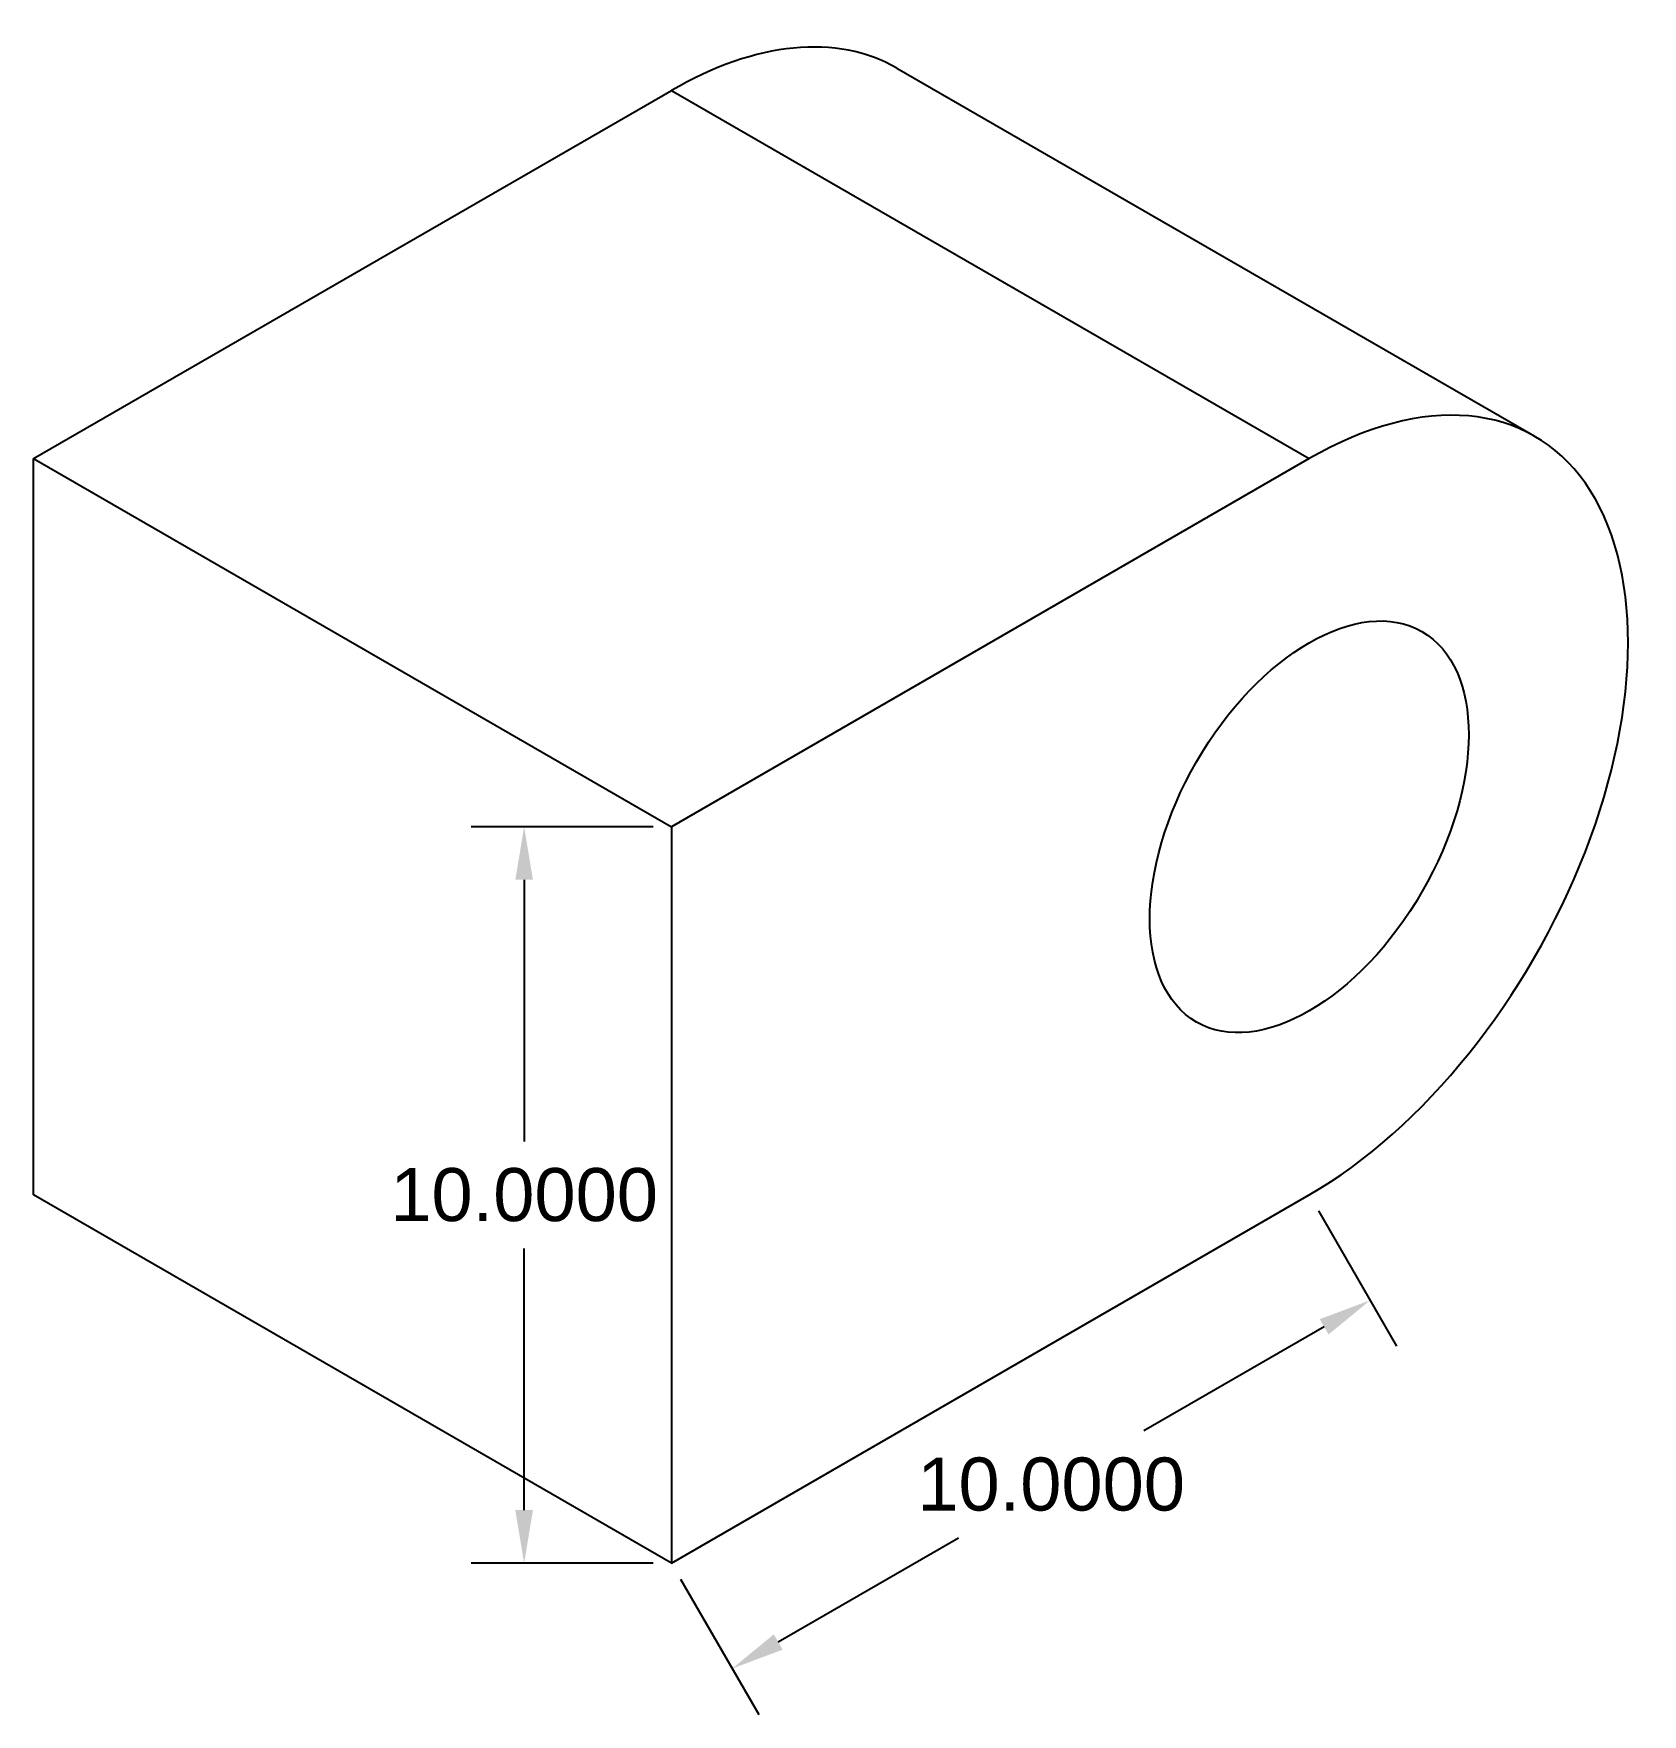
# Model space of a CAD drawing. Header units: millimetres. Extents: x 3689.8 to 3711.7, y 2186.9 to 2209.8.
import ezdxf

# ---------------------------------------------------------------- set-up
doc = ezdxf.new("R2010")
doc.units = ezdxf.units.MM
doc.styles.get("Standard").update_dxf_attribs({"font": 'arial.ttf'})
doc.dimstyles.get("Standard").update_dxf_attribs({"dimscale": 4, "dimtxt": 0.18, "dimasz": 0.18, "dimexe": 0.18, "dimexo": 0.0625, "dimgap": 0.09, "dimtad": 0, "dimtih": 1, "dimtoh": 1, "dimdec": 4, "dimzin": 0, "dimdsep": 46, "dimtxsty": 'Standard', "dimcen": 0.09, "dimadec": 0, "dimazin": 0, "dimtfac": 1, "dimtdec": 4, "dimtofl": 0, "dimtmove": 0, "dimatfit": 3, "dimfxl": 1, "dimtolj": 1, "dimtzin": 0, "dimarcsym": 0})

# ---------------------------------------------------------------- blocks, each defined once
blk = doc.blocks.new('*D4')
at = {"color": 0, "lineweight": -2, "transparency": 16777216}
for p, q in [((3698.25, 2199), (3695.78, 2199)), ((3696.5, 2198.28), (3696.5, 2194.728)), ((3696.5, 2189.72), (3696.5, 2193.272)), ((3698.25, 2189), (3695.78, 2189))]:
    blk.add_line(p, q, dxfattribs=at)
at = {"color": 0, "transparency": 16777216}
for points in [[(3696.38, 2198.28), (3696.62, 2198.28), (3696.5, 2199)], [(3696.38, 2189.72), (3696.62, 2189.72), (3696.5, 2189)]]:
    blk.add_solid(points, dxfattribs=at)
at = {"layer": 'Defpoints', "color": 0, "transparency": 16777216}
for p in [(3696.5, 2199), (3698.5, 2199), (3698.5, 2189)]:
    blk.add_point(p, dxfattribs=at)
at = {"color": 0, "transparency": 16777216, "insert": (3696.5, 2194), "char_height": 0.72, "attachment_point": 5}
blk.add_mtext('\\A1;10.0000', dxfattribs=at)
blk = doc.blocks.new('*D5')
at = {"color": 0, "lineweight": -2, "transparency": 16777216}
for p, q in [((3707.285, 2193.783), (3708.346, 2191.946)), ((3707.363, 2192.209), (3704.916, 2190.797)), ((3699.95, 2187.929), (3702.396, 2189.342)), ((3698.625, 2188.783), (3699.686, 2186.946))]:
    blk.add_line(p, q, dxfattribs=at)
at = {"color": 0, "transparency": 16777216}
for points in [[(3707.303, 2192.313), (3707.423, 2192.105), (3707.986, 2192.569)], [(3699.89, 2188.033), (3700.01, 2187.825), (3699.326, 2187.569)]]:
    blk.add_solid(points, dxfattribs=at)
at = {"layer": 'Defpoints', "color": 0, "transparency": 16777216}
for p in [(3707.16, 2194), (3707.986, 2192.569), (3698.5, 2189)]:
    blk.add_point(p, dxfattribs=at)
at = {"color": 0, "transparency": 16777216, "insert": (3703.656, 2190.069), "char_height": 0.72, "attachment_point": 5}
blk.add_mtext('\\A1;10.0000', dxfattribs=at)

msp = doc.modelspace()

# ---------------------------------------------------------------- linework, layer by layer
for p, q in [((3701.56186, 2209.3033), (3710.22212, 2204.3033)), ((3689.83975, 2204), (3698.5, 2209)), ((3698.5, 2209), (3707.16025, 2204)), ((3689.83975, 2194), (3689.83975, 2204)), ((3689.83975, 2204), (3698.5, 2199)), ((3707.16025, 2204), (3698.5, 2199)), ((3698.5, 2199), (3698.5, 2189)), ((3698.5, 2189), (3689.83975, 2194)), ((3698.5, 2189), (3707.16025, 2194))]:
    msp.add_line(p, q)
for centre, start_param, end_param in [((3698.5, 2204), 9.42477796, 10.21017612), ((3707.16025, 2199), 0.78539816, 3.92699082)]:
    msp.add_ellipse(centre, major_axis=(-3.06186, -5.3033), ratio=0.57735027, start_param=start_param, end_param=end_param)
msp.add_ellipse((3707.16025, 2199), major_axis=(-1.53093, -2.65165), ratio=0.57735027)

# ---------------------------------------------------------------- dimensions: what is measured, and where the dimension line sits
for p2, distance, picture, middle in [((3698.5, 2199), 2, '*D4', (3696.5, 2194)), ((3707.16025, 2194), -1.65192, '*D5', (3703.65609, 2190.06939))]:
    dim = msp.add_aligned_dim(p1=(3698.5, 2189), p2=p2, distance=distance, dimstyle='Standard')
    dim.commit()
    dim.dimension.update_dxf_attribs({"geometry": picture, "text_midpoint": middle})

doc.saveas('drawing.dxf')
